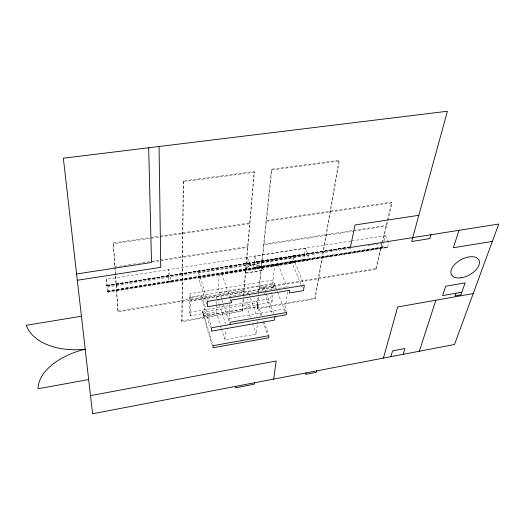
<?xml version="1.0" encoding="UTF-8"?>
<svg xmlns="http://www.w3.org/2000/svg" width="525" height="525" viewBox="0 0 525 525"><rect width="100%" height="100%" fill="white"/><g stroke="black" fill="none" stroke-linecap="round" stroke-linejoin="round"><path stroke-width="0.39" stroke-dasharray="2.62 1.97" d="M243.357 299.171L242.301 311.345L181.899 321.661L183.31 180.922L254.12 171.544L254.415 172.272L243.784 294.302M181.899 321.661L183.31 180.922M257.532 306.521L256.312 303.109L256.528 301.002L257.755 304.415L257.532 306.521L203.287 315.755L202.23 312.263L202.309 310.15L203.372 313.642L190.529 315.82L189.499 312.309L189.899 293.724L272.98 280.127L276.157 288.428M190.529 315.82L190.87 300.707L273.86 286.965L273.571 289.341M219.634 292.943L274.431 283.913L274.004 287.346L190.988 301.101L191.067 297.649L189.899 293.724M206.725 304.447L198.601 278.283L198.772 272.842L293.068 257.913L304.021 284.517M191.067 297.649L201.83 295.877L201.712 299.322L210.768 328.821M203.287 315.755L203.372 313.642M212.31 345.45L203.405 316.142L203.49 314.035L216.064 311.896L216.444 304.894M216.484 304.119L216.694 300.228M216.773 298.863L216.884 296.809L217.383 298.358M257.67 320.736L256.233 334.09L224.871 339.675L225.507 330.225M229.628 320.795L228.9 318.57L230.482 296.284L288.284 286.676M244.912 269.955L262.743 267.113M242.301 311.345L243.252 296.828M243.318 296.015L254.12 171.544M245.982 273.079L245.995 272.967A9.293 6.845 5.6 0 1 252.473 264.856A9.293 6.845 5.6 0 1 263.872 270.099L245.982 273.079A9.293 6.845 5.6 0 1 252.466 264.967A9.293 6.845 5.6 0 1 263.858 270.211M247.229 263.222L246.684 269.404A6.982 1.529 80.9 0 1 247.997 269.128L249.697 269.187L249.834 269.574L250.32 264.318L247.715 257.211L247.301 263.412M250.405 317.349L246.691 306.698L247.406 298.935M247.833 294.368L248.082 291.644L248.62 293.167M256.745 267.96L256.889 268.354L387.529 247.505L387.338 247.137L254.993 267.914A6.969 1.582 80.9 0 0 253.641 268.196L254.172 262.198L254.271 262.572L350.162 247.439M350.7 241.041L254.769 256.01L254.192 262.014L350.149 246.894M254.271 262.572L254.238 262.021M256.889 268.354L257.414 263.097L254.769 256.01M258.628 291.874L271.504 169.24L338.966 160.302L339.327 161.004L315.144 298.896L257.184 308.798L258.116 296.737M257.184 308.798L258.72 294.217M258.805 293.403L271.812 169.962L271.504 169.24M260.715 315.387L257.67 306.902L257.893 304.795L246.691 306.698M257.755 304.415L272.016 301.993L270.749 298.607L271.51 292.274M271.897 289.104L274.811 264.941L278.237 264.817L287.031 287.123M272.016 301.993L272.987 294.085M286.565 312.5L285.173 308.877L287.582 291.703M300.989 284.557L292.307 263.314L293.068 257.913M304.408 254.395L303.542 260.367A6.871 1.936 80.8 0 1 305.202 260.033L307.328 260.019L307.493 260.4L108.386 292.156L107.717 291.493A7.258 0.486 81 0 0 107.303 291.624L106.312 279.28L305.353 248.24L308.319 255.17L307.493 260.4M304.474 254.303L305.353 248.24M350.129 246.98L106.798 285.364L106.883 285.941L304.513 254.763L304.487 254.218M315.144 298.896L314.856 298.2L338.966 160.302M375.769 268.583L259.048 287.851L259.311 288.573L376.103 269.266L375.769 268.583L381.819 243.469M381.99 242.753L387.174 221.248M387.365 220.454L391.775 202.132L266.116 220.559L266.405 221.281L392.149 202.821L391.775 202.132M376.103 269.266L392.149 202.821M387.338 247.137L384.635 247.255A6.72 2.467 80.7 0 0 382.508 247.656L383.532 243.193M384.11 240.811L385.37 235.633L351.507 240.916M387.529 247.505L388.815 242.314M228.9 318.57L285.173 308.877M203.405 316.142L257.67 306.902M181.689 320.926L242.051 310.623M256.928 308.083L314.856 298.2M189.499 312.309L270.749 298.607M202.23 312.263L256.312 303.109M117.876 311.168L243.81 290.371L244.066 291.093L118.046 311.929L115.461 275.802M254.264 267.356L383.558 246.77M107.415 290.837L304.336 259.507M253.608 268.111L382.469 247.577M107.284 291.533L384.713 247.334M107.303 291.624L305.268 260.124M108.294 291.743L381.183 248.22L380.835 247.537L261.286 266.582L261.555 267.304M221.655 299.145L218.367 289.065L219.214 273.801L221.865 273.807L278.237 264.817M198.601 278.283L292.307 263.314M245.995 272.967L263.872 270.099M106.811 285.548L350.09 247.163M106.831 285.646L350.07 247.255M106.838 285.738L304.434 254.212M257.414 263.097L352.538 248.049M367.854 245.628L371.083 245.123M371.89 244.991L375.113 244.486M375.92 244.355L379.142 243.843M379.949 243.718L381.563 243.462M108.386 292.156L107.973 286.834L308.319 255.17M114.857 266.963L137.524 263.491M138.331 263.366L141.573 262.868M142.38 262.743L159.377 260.144M160.184 260.019L247.603 246.632L247.872 247.36L152.296 262.021M354.263 231.046L263.918 244.906L263.635 244.177L386.17 225.415L386.525 226.104L355.064 230.928M115.408 274.995L113.223 242.977L149.553 237.648M150.36 237.53L159.239 236.23M160.046 236.112L249.657 222.968L249.933 223.702L113.407 243.751L113.223 242.977M183.56 181.676L254.415 172.272M271.812 169.962L339.327 161.004M385.37 235.633L388.474 241.644M330.067 211.181L330.402 211.883M322.074 256.896L322.383 257.598M301.298 285.311L302.538 288.35M276.445 289.183L277.312 291.441M277.6 292.189L285.088 311.752M274.004 287.346L272.567 283.566L189.82 297.176L190.988 301.101M266.208 293.291L263.399 285.731L263.018 289.163L264.134 292.189M266.49 294.046L273.787 313.707M264.416 292.943L272.521 314.849M245.917 269.798L245.654 269.069L116.406 289.656L116.583 290.423M257.893 304.795L261.68 315.341M263.845 321.366L268.721 334.917M262.927 321.556L267.625 334.674M248.896 293.934L256.751 316.103M252.525 323.439L256.233 334.09M221.865 273.807L230.035 298.213M230.291 298.974L230.79 300.464M221.904 299.919L223.427 304.566M223.676 305.34L228.736 320.841M217.632 299.132L219.135 303.785M219.384 304.559L225.632 323.938M216.064 311.896L220.218 325.014M220.467 325.782L221.202 328.099M221.445 328.873L224.871 339.675M198.772 272.842L207.434 300.582M182.713 232.785L182.943 233.54M201.83 295.877L211.418 326.957M203.49 314.035L213.124 345.673M182.175 279.182L182.392 279.93M168.571 275.828L168.656 276.216M106.312 279.28L107.973 286.834M106.811 285.37L106.883 285.941M113.407 243.751L115.533 274.962M115.585 275.769L118.046 311.929M170.52 281.84L169.444 281.676A7.133 0.958 81 0 0 168.623 281.873L168.538 269.594L170.625 276.951L170.638 282.24L170.52 281.84"/><path stroke-width="0.79" d="M229.95 324.548L230.114 322.284L286.565 312.5L286.243 314.757L211.654 327.731L211.483 331.15L274.477 320.132L274.916 316.733M235.692 386.367L235.567 387.817L254.205 384.241L254.369 382.797M273.676 379.102L276.17 361.029L90.51 395.64M306.009 372.914L305.747 374.358L316.339 372.323L316.621 370.886M383.401 358.102L397.701 306.974L473.209 293.587M390.908 356.665L392.588 350.858L404.972 348.502L403.207 354.316M430.979 234.741L429.837 238.606L411.646 241.493L447.418 111.241L63.341 158.202L92.584 413.759L454.506 344.498L498.75 224.044L350.378 247.465L355.005 224.976L418.838 215.296M419.324 351.232L435.868 300.208M459.008 230.317L453.344 247.754L492.371 241.402M455.89 293.258L454.978 295.89L460.898 294.847L465.124 282.857L445.679 286.237L442.582 295.608L461.823 292.215M88.666 379.549L38.043 388.762A56.825 32.589 -12.5 0 1 85.194 349.197A62.252 39.296 -11.4 0 1 26.25 325.323L81.421 316.227M77.306 280.278L160.755 267.33L159.075 146.495M76.584 273.971L151.515 262.474L148.68 147.768M207.677 301.35L207.441 306.751L231.545 302.708L231.742 300.018L289.728 290.318L289.347 292.996L303.47 290.627L304.323 285.259L207.677 301.35M213.124 345.673L213.012 347.76L268.734 337.759L268.99 335.672L213.124 345.673M461.409 277.745A15.586 8.689 -28.3 0 0 479.036 260.223A15.586 8.689 -28.3 0 0 455.09 264.062A15.586 8.689 -28.3 0 0 461.409 277.745"/></g></svg>
